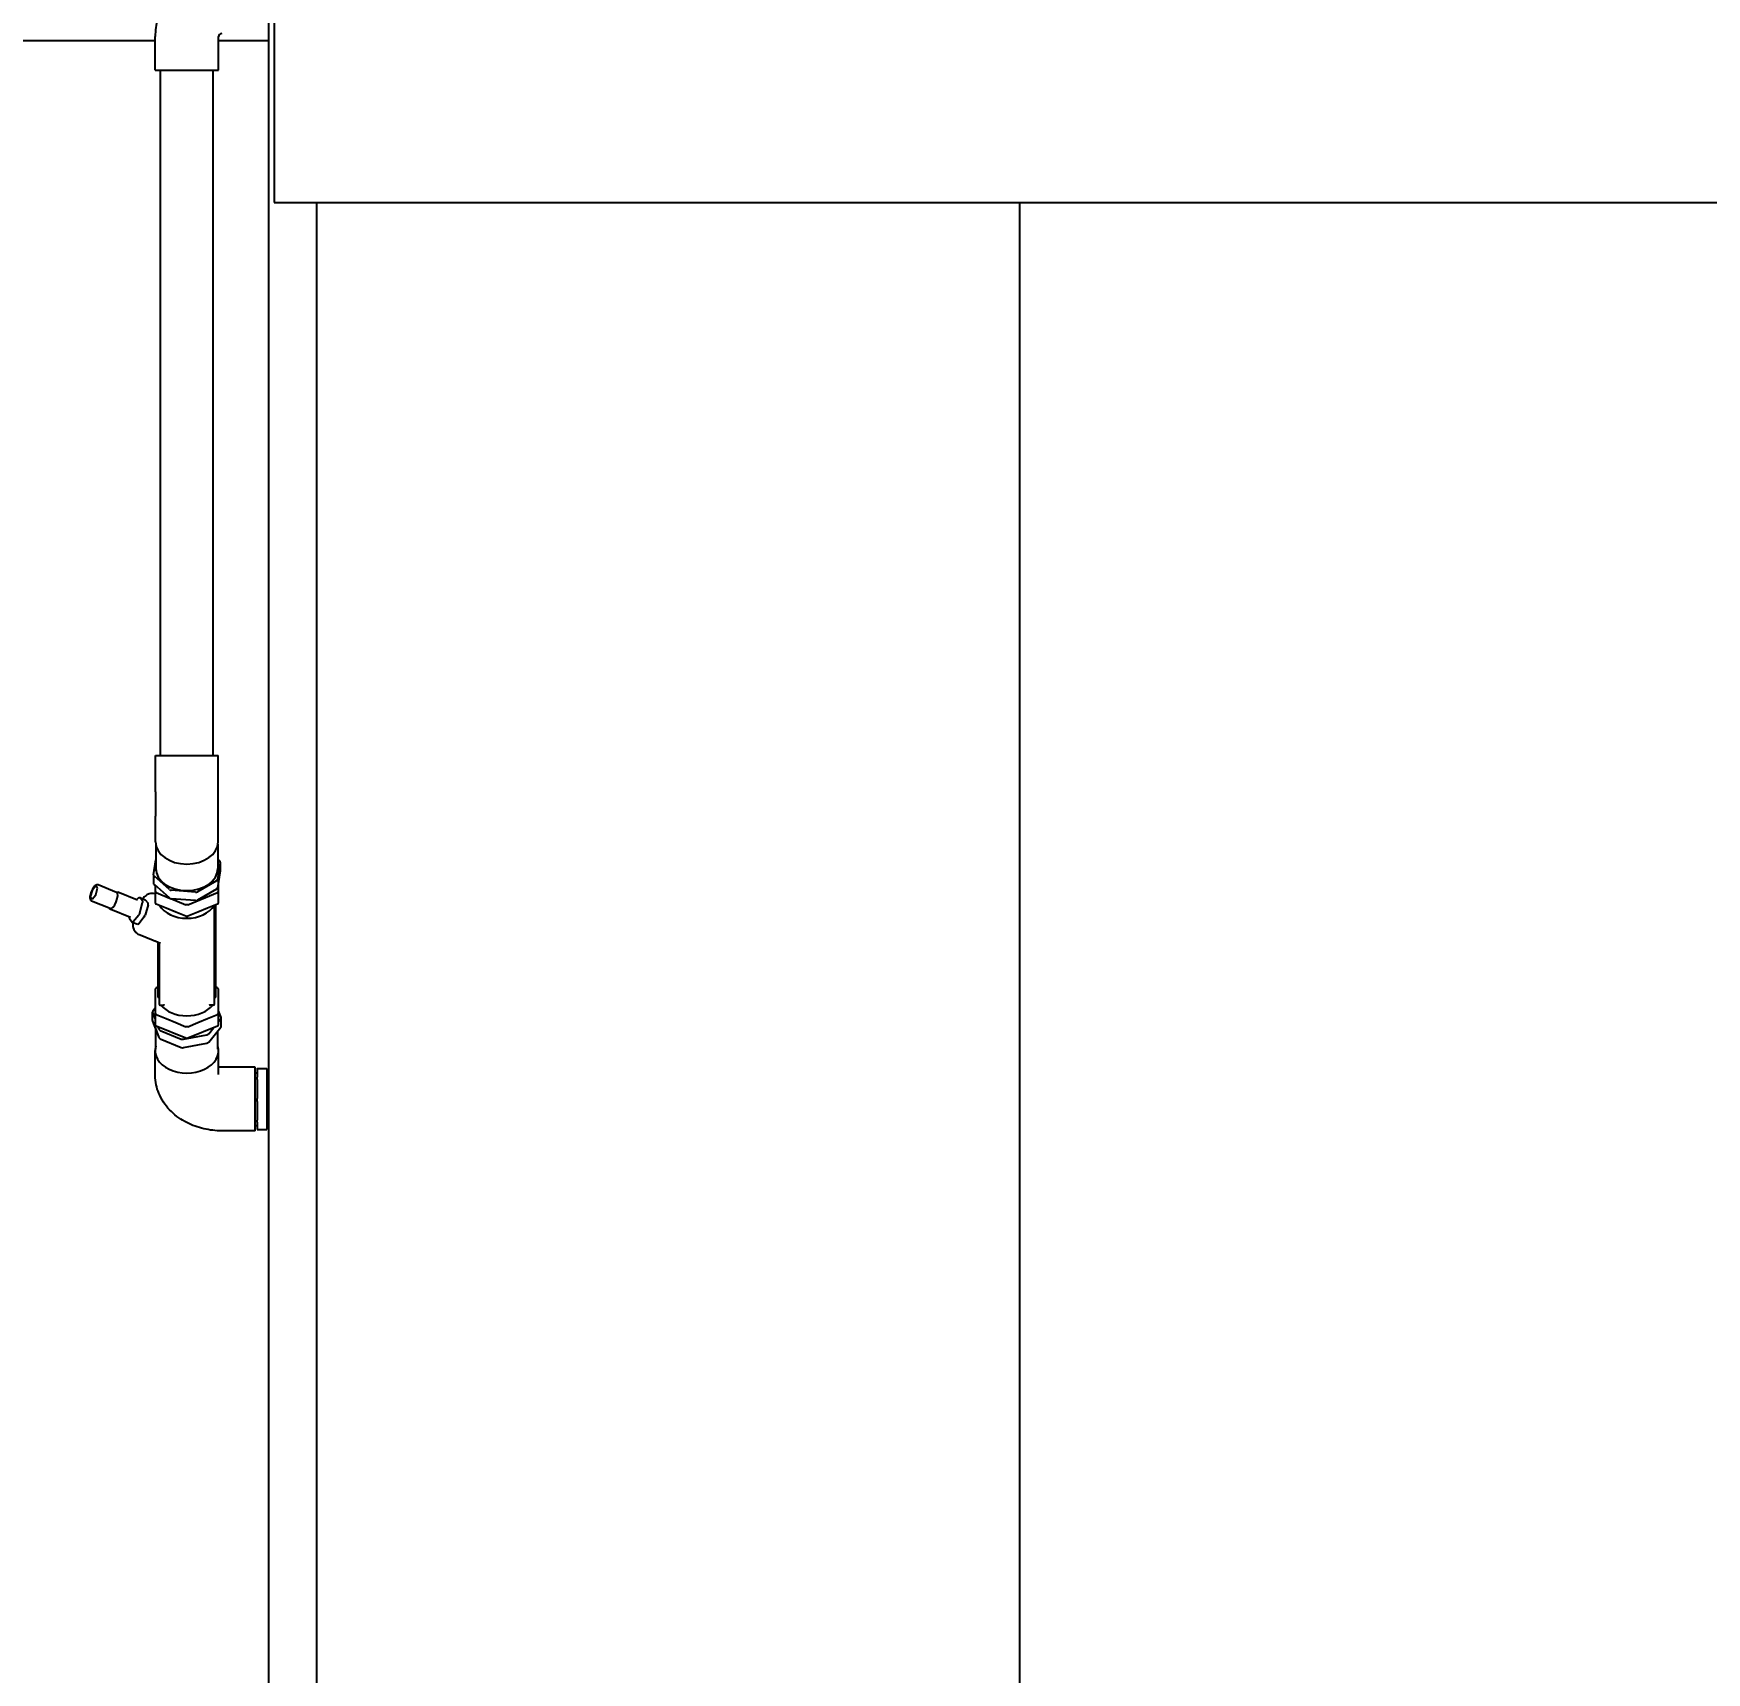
# Model space of a CAD drawing. Header units: millimetres. Extents: x 17891 to 32328, y 18593 to 29476.
# Drawn here: x 18155.8 to 18208.5, y 18918.3 to 18969.9 of the extents above; entities that cross this region are included whole.
import ezdxf

# ---------------------------------------------------------------- set-up
doc = ezdxf.new("R2010")
doc.units = ezdxf.units.MM
doc.header["$LTSCALE"] = 5
for name, color, linetype in [('COIL-CONTROL', 2, 'Continuous'), ('RECIRCULATION-CONTROL', 3, 'Continuous'), ('UNIT', 6, 'Continuous')]:
    doc.layers.add(name, color=color, linetype=linetype)
doc.styles.add('SUBMITTAL', font='romans.shx', dxfattribs={"width": 0.75})
doc.dimstyles.new('SUBMITTAL', dxfattribs={"dimtxt": 0.09375, "dimasz": 0.09375, "dimexe": 0.03125, "dimexo": 0.0625, "dimgap": 0.0625, "dimtad": 0, "dimdec": 4, "dimzin": 4, "dimdsep": 46, "dimlunit": 4, "dimtxsty": 'SUBMITTAL', "dimcen": 0.09375, "dimclre": 6, "dimadec": 0, "dimazin": 0, "dimtfac": 1, "dimtdec": 0, "dimtofl": 0, "dimtmove": 0, "dimatfit": 3, "dimfxl": 0, "dimfrac": 2, "dimtolj": 1, "dimtzin": 4, "dimarcsym": 0})

# ---------------------------------------------------------------- blocks, each defined once
blk = doc.blocks.new('*D33')
at = {"layer": 'UNIT', "color": 6, "lineweight": -2}
for p, q in [((18138.693, 18963.53), (18138.693, 18849.843)), ((18163.232, 18890.058), (18163.232, 18849.843))]:
    blk.add_line(p, q, dxfattribs=at)
at = {"layer": 'UNIT', "color": 3, "lineweight": -2}
for p, q in [((18143.622, 18852.66), (18158.303, 18852.66)), ((18163.232, 18852.66), (18173.091, 18852.66))]:
    blk.add_line(p, q, dxfattribs=at)
at = {"layer": 'UNIT', "color": 3}
for points in [[(18143.622, 18853.481), (18143.622, 18851.838), (18138.693, 18852.66)], [(18158.303, 18853.481), (18158.303, 18851.838), (18163.232, 18852.66)]]:
    blk.add_solid(points, dxfattribs=at)
at = {"layer": 'UNIT', "color": 3, "insert": (18190.08, 18852.66), "char_height": 4.9294, "attachment_point": 5, "style": 'SUBMITTAL'}
blk.add_mtext('\\A1;2\'-0 1/2"', dxfattribs=at)

msp = doc.modelspace()

# ---------------------------------------------------------------- linework, layer by layer
at = {"layer": 'COIL-CONTROL'}
msp.add_line((18155.1645, 18969.7068), (18163.232, 18969.7068), dxfattribs=at)
at = {"layer": 'RECIRCULATION-CONTROL'}
for p, q in [((18157.7736, 18943.0736), (18157.6599, 18942.9344)), ((18157.8304, 18943.004), (18157.7736, 18943.0736)), ((18157.7736, 18942.7952), (18157.8304, 18943.004)), ((18158.4346, 18942.8694), (18157.855, 18943.106)), ((18157.6599, 18942.9344), (18157.6031, 18942.7256)), ((18157.6031, 18942.7256), (18157.6599, 18942.656)), ((18158.2263, 18942.3591), (18157.6467, 18942.5957)), ((18157.6599, 18942.656), (18157.7736, 18942.7952)), ((18159.0899, 18942.6232), (18158.4716, 18942.8756)), ((18159.0623, 18942.6344), (18159.1092, 18942.6919)), ((18159.1645, 18942.7076), (18159.1092, 18942.6919)), ((18159.1645, 18942.7076), (18159.335, 18942.638)), ((18159.2531, 18942.5992), (18159.1645, 18942.7076)), ((18159.1645, 18942.2255), (18159.2531, 18942.5509)), ((18159.2531, 18942.5992), (18159.2531, 18942.5509)), ((18158.8667, 18942.0764), (18158.2484, 18942.3288)), ((18158.8198, 18942.0956), (18158.8398, 18942.0447)), ((18158.8398, 18942.0447), (18158.9284, 18941.9362)), ((18158.9579, 18941.9483), (18158.9284, 18941.9362)), ((18158.9284, 18941.9362), (18159.0988, 18941.8667)), ((18158.9579, 18941.9483), (18159.135, 18942.1653)), ((18159.3055, 18942.0957), (18159.1284, 18941.8787)), ((18159.1645, 18942.2255), (18159.135, 18942.1653)), ((18159.3055, 18942.0957), (18159.335, 18942.1559)), ((18159.0988, 18941.8667), (18159.1284, 18941.8787)), ((18162.802, 18937.3597), (18161.7457, 18937.3597)), ((18162.802, 18935.3597), (18162.802, 18937.3597)), ((18162.802, 18937.1897), (18162.8575, 18937.1897)), ((18162.8575, 18937.3123), (18162.8575, 18937.323)), ((18162.8575, 18937.323), (18163.1695, 18937.323)), ((18162.8575, 18937.3123), (18162.8575, 18937.0465)), ((18163.1695, 18937.323), (18163.1695, 18935.3964)), ((18162.8575, 18936.9795), (18162.8575, 18937.0465)), ((18162.8575, 18936.9795), (18162.8575, 18936.3754)), ((18162.8575, 18936.2836), (18162.8575, 18936.3754)), ((18162.8575, 18936.2836), (18162.8575, 18935.6951)), ((18162.8575, 18935.6322), (18162.8575, 18935.6951)), ((18162.8575, 18935.6322), (18162.8575, 18935.4041)), ((18162.802, 18935.3597), (18161.7457, 18935.3597)), ((18162.802, 18935.5297), (18162.8575, 18935.5297)), ((18162.8575, 18935.3964), (18162.8575, 18935.4041)), ((18162.8575, 18935.3964), (18163.1695, 18935.3964))]:
    msp.add_line(p, q, dxfattribs=at)
msp.add_arc((18161.7457, 18969.8282), 2.1, 90, 180, dxfattribs=at)
msp.add_ellipse((18158.3304, 18942.6143), major_axis=(0.1042, 0.2551), ratio=0.3535534, start_param=3.1415927, end_param=6.2831853, dxfattribs=at)
for points, knots in [([(18157.855, 18943.106), (18157.8447, 18943.1102), (18157.8335, 18943.1117), (18157.8102, 18943.1102), (18157.7984, 18943.1063), (18157.7701, 18943.0923), (18157.7545, 18943.0797), (18157.7223, 18943.0468), (18157.7061, 18943.0256), (18157.6764, 18942.9794), (18157.6629, 18942.9547), (18157.639, 18942.9036), (18157.6286, 18942.8771), (18157.6113, 18942.8245), (18157.6045, 18942.7982), (18157.5953, 18942.7476), (18157.593, 18942.7233), (18157.5939, 18942.677), (18157.5972, 18942.6553), (18157.6102, 18942.6279), (18157.6149, 18942.6204), (18157.6279, 18942.6063), (18157.6367, 18942.5998), (18157.6467, 18942.5957)], [5.4261134, 5.4261134, 5.4261134, 5.4261134, 5.5971606, 5.5971606, 5.8067275, 5.8067275, 6.1423947, 6.1423947, 6.5140367, 6.5140367, 6.8590182, 6.8590182, 7.195944, 7.195944, 7.5335492, 7.5335492, 7.8809672, 7.8809672, 8.2554135, 8.2554135, 8.4021613, 8.4021613, 8.567706, 8.567706, 8.567706, 8.567706]), ([(18158.417, 18942.8766), (18158.4171, 18942.8766), (18158.4172, 18942.8767), (18158.4257, 18942.8793), (18158.4346, 18942.881), (18158.4531, 18942.8809), (18158.4627, 18942.8792), (18158.4716, 18942.8756)], [0.56947316, 0.56947316, 0.56947316, 0.56947316, 0.5715822, 0.5715822, 0.71432707, 0.71432707, 0.85707195, 0.85707195, 0.85707195, 0.85707195]), ([(18158.2484, 18942.3288), (18158.2395, 18942.3325), (18158.2314, 18942.3379), (18158.2182, 18942.3508), (18158.213, 18942.3582), (18158.2088, 18942.3661), (18158.2087, 18942.3662), (18158.2087, 18942.3663)], [3.9986646, 3.9986646, 3.9986646, 3.9986646, 4.14140948, 4.14140948, 4.28415435, 4.28415435, 4.28626339, 4.28626339, 4.28626339, 4.28626339]), ([(18158.9467, 18941.9288), (18158.9462, 18941.9208), (18158.9458, 18941.9129), (18158.9434, 18941.8356), (18158.948, 18941.7687), (18158.9876, 18941.6766), (18158.9991, 18941.6555), (18159.0364, 18941.6054), (18159.0671, 18941.5767), (18159.1123, 18941.5529), (18159.1198, 18941.5494), (18159.1276, 18941.5462)], [7.75903695, 7.75903695, 7.75903695, 7.75903695, 7.80734887, 7.80734887, 8.23326363, 8.23326363, 8.35694093, 8.35694093, 8.53344057, 8.53344057, 8.56770601, 8.56770601, 8.56770601, 8.56770601])]:
    msp.add_open_spline(points, degree=3, knots=knots, dxfattribs=at)
at = {"layer": 'UNIT'}
for p, q in [((18163.232, 18892.8745), (18163.232, 18973.2292)), ((18163.3986, 18973.0507), (18163.3986, 18964.6004)), ((18163.3986, 18964.6004), (18493.8146, 18964.6004)), ((18164.732, 18964.6004), (18164.732, 18898.9392)), ((18186.8857, 18964.6004), (18186.8857, 18901.0927))]:
    msp.add_line(p, q, dxfattribs=at)

# ---------------------------------------------------------------- dimensions: what is measured, and where the dimension line sits
at = {"layer": 'UNIT', "color": 3}
dim = msp.add_linear_dim(base=(18163.232, 18852.6597), p1=(18138.6928, 18966.3465), p2=(18163.232, 18892.8745), angle=180, dimstyle='SUBMITTAL', override={"dimscale": 70.42, "dimtxt": 0.07, "dimasz": 0.07, "dimexe": 0.04, "dimexo": 0.04, "dimgap": 0.03125, "dimdec": 3, "dimzin": 3, "dimclrd": 3, "dimclrt": 3, "dimtdec": 3, "dimtix": 1}, dxfattribs=at)
dim.commit()
dim.dimension.update_dxf_attribs({"geometry": '*D33', "text_midpoint": (18190.0796, 18852.6597), "dimtype": 160})

# ---------------------------------------------------------------- next in the draw order: wipeouts: each hides what was drawn before it
msp.add_wipeout([(18159.6457, 18968.7719), (18159.6457, 18969.8282), (18161.6457, 18969.8282), (18161.6457, 18968.7719)]).dxf.layer = 'RECIRCULATION-CONTROL'

# ---------------------------------------------------------------- next in the draw order: linework, layer by layer
at = {"layer": 'RECIRCULATION-CONTROL'}
for p, q in [((18159.6457, 18968.7719), (18159.6457, 18969.8282)), ((18161.6457, 18968.7719), (18161.6457, 18969.8282))]:
    msp.add_line(p, q, dxfattribs=at)
msp.add_arc((18161.7457, 18969.8282), 0.1, 90, 180, dxfattribs=at)

# ---------------------------------------------------------------- next in the draw order: wipeouts: each hides what was drawn before it
msp.add_wipeout([(18159.6457, 18968.7719), (18159.6457, 18947.1784), (18159.6457, 18935.3597), (18161.7457, 18935.3597), (18161.6457, 18968.7719)]).dxf.layer = 'RECIRCULATION-CONTROL'

# ---------------------------------------------------------------- next in the draw order: linework, layer by layer
for p, q in [((18159.6457, 18968.7719), (18161.6457, 18968.7719)), ((18159.8157, 18947.1784), (18159.8157, 18968.7719)), ((18161.4757, 18947.1784), (18161.4757, 18968.7719)), ((18159.6614, 18947.1784), (18161.6301, 18947.1784)), ((18159.6614, 18946.0332), (18159.6614, 18947.1784)), ((18161.6301, 18946.0332), (18161.6301, 18947.1784)), ((18159.6614, 18946.0332), (18159.6614, 18945.2675)), ((18161.6301, 18945.2675), (18161.6301, 18946.0332)), ((18159.6614, 18944.4577), (18159.6614, 18945.2675)), ((18161.6301, 18944.4577), (18161.6301, 18945.2675)), ((18159.6657, 18944.3922), (18159.6657, 18943.6212)), ((18161.6257, 18944.3922), (18161.6257, 18943.6212)), ((18159.5957, 18943.4283), (18159.6657, 18943.8906)), ((18161.6958, 18943.8142), (18161.6142, 18943.2754)), ((18161.6958, 18943.549), (18161.6142, 18943.0102)), ((18161.6257, 18943.9053), (18161.6763, 18943.8609)), ((18161.6963, 18943.8209), (18161.6963, 18943.5558)), ((18159.5952, 18943.4215), (18159.5952, 18943.1563)), ((18160.0962, 18942.9598), (18159.6151, 18943.3815)), ((18160.0962, 18942.6946), (18159.6151, 18943.1164)), ((18159.6457, 18943.0895), (18159.6457, 18942.9036)), ((18161.5812, 18943.2326), (18160.9847, 18942.8925)), ((18161.5812, 18942.9675), (18160.9847, 18942.6273)), ((18161.6457, 18942.9036), (18161.6457, 18943.2187)), ((18159.335, 18942.638), (18159.4236, 18942.5296)), ((18159.4236, 18942.4813), (18159.335, 18942.1559)), ((18159.4236, 18942.4813), (18159.4236, 18942.5296)), ((18159.6798, 18942.8619), (18159.6457, 18942.9036)), ((18159.6457, 18942.9036), (18159.6457, 18942.5417)), ((18159.6457, 18942.5417), (18159.6798, 18942.4999)), ((18159.6798, 18942.8619), (18160.1037, 18942.6888)), ((18159.9921, 18942.3725), (18159.6798, 18942.4999)), ((18160.1415, 18942.6734), (18160.6116, 18942.4814)), ((18160.9186, 18942.8787), (18160.1567, 18942.9364)), ((18160.9186, 18942.6136), (18160.1567, 18942.6713)), ((18160.6798, 18942.4814), (18160.6116, 18942.4814)), ((18160.6798, 18942.4814), (18161.6116, 18942.8619)), ((18161.6116, 18942.4999), (18161.2993, 18942.3725)), ((18161.5207, 18939.349), (18161.5207, 18942.4628)), ((18161.5601, 18939.5978), (18161.5601, 18942.4789)), ((18161.6457, 18942.9036), (18161.6116, 18942.8619)), ((18161.6116, 18942.4999), (18161.6457, 18942.5417)), ((18161.6457, 18942.5417), (18161.6457, 18942.9036)), ((18160.2993, 18942.247), (18159.9921, 18942.3725)), ((18160.6116, 18942.1195), (18160.2993, 18942.247)), ((18160.6116, 18942.1195), (18160.6798, 18942.1195)), ((18160.6457, 18942.1099), (18160.6116, 18942.1195)), ((18160.6798, 18942.1195), (18160.6457, 18942.1099)), ((18160.9921, 18942.247), (18160.6798, 18942.1195)), ((18161.2993, 18942.3725), (18160.9921, 18942.247)), ((18159.8181, 18941.2643), (18159.1276, 18941.5462)), ((18159.7314, 18941.2997), (18159.7314, 18940.9563)), ((18159.7314, 18940.9563), (18159.7314, 18939.5978)), ((18159.7707, 18941.2837), (18159.7707, 18939.349)), ((18159.6457, 18939.8227), (18159.6798, 18939.8644)), ((18159.6457, 18939.8227), (18159.6457, 18939.5677)), ((18159.7314, 18939.8855), (18159.6798, 18939.8644)), ((18161.6116, 18939.8644), (18161.5601, 18939.8855)), ((18161.6116, 18939.8644), (18161.6457, 18939.8227)), ((18161.6457, 18939.5677), (18161.6457, 18939.8227)), ((18159.6457, 18939.5677), (18159.6457, 18939.3168)), ((18159.6457, 18939.3168), (18159.6457, 18939.0618)), ((18159.8101, 18939.3212), (18159.9074, 18939.3212)), ((18161.4814, 18939.3212), (18161.3841, 18939.3212)), ((18161.6457, 18939.3168), (18161.6457, 18939.5677)), ((18161.6457, 18939.0618), (18161.6457, 18939.3168)), ((18159.5629, 18938.8345), (18159.5629, 18939.0997)), ((18159.566, 18939.0831), (18159.6457, 18938.8739)), ((18159.566, 18938.8179), (18159.7654, 18938.2948)), ((18159.6457, 18939.2185), (18159.5749, 18939.1314)), ((18159.6798, 18939.0201), (18159.6457, 18939.0618)), ((18159.6457, 18939.0618), (18159.6457, 18938.6999)), ((18159.6798, 18939.0201), (18159.9921, 18938.8926)), ((18159.9921, 18938.8926), (18160.2993, 18938.7672)), ((18160.2993, 18938.7672), (18160.6116, 18938.6397)), ((18160.6798, 18938.6397), (18160.9921, 18938.7672)), ((18160.9921, 18938.7672), (18161.2993, 18938.8926)), ((18161.2993, 18938.8926), (18161.6116, 18939.0201)), ((18161.6457, 18939.0618), (18161.6116, 18939.0201)), ((18161.7255, 18938.9335), (18161.6457, 18939.1427)), ((18161.6457, 18938.6999), (18161.6457, 18939.0618)), ((18161.6457, 18938.7982), (18161.7166, 18938.8852)), ((18161.7286, 18938.6518), (18161.7286, 18938.917)), ((18159.6457, 18938.6999), (18159.6798, 18938.6582)), ((18159.6657, 18937.9286), (18159.6657, 18938.5563)), ((18160.6116, 18938.2778), (18159.6798, 18938.6582)), ((18159.7369, 18938.6349), (18159.7654, 18938.5599)), ((18159.8075, 18938.5213), (18160.4717, 18938.2511)), ((18159.8075, 18938.2562), (18160.4717, 18937.9859)), ((18160.54, 18938.2448), (18161.2799, 18938.3859)), ((18160.6798, 18938.6397), (18160.6116, 18938.6397)), ((18160.6457, 18938.2682), (18160.6116, 18938.2778)), ((18160.6116, 18938.2778), (18160.6798, 18938.2778)), ((18160.6798, 18938.2778), (18160.6457, 18938.2682)), ((18161.6116, 18938.6582), (18160.6798, 18938.2778)), ((18161.3344, 18938.1504), (18161.7166, 18938.6201)), ((18161.3344, 18938.4156), (18161.4922, 18938.6094)), ((18161.6116, 18938.6582), (18161.6457, 18938.6999)), ((18161.6257, 18937.9286), (18161.6257, 18938.5084)), ((18159.6457, 18937.1375), (18159.6457, 18937.8844)), ((18160.54, 18937.9797), (18161.2799, 18938.1207)), ((18161.6457, 18937.1375), (18161.6457, 18937.8844))]:
    msp.add_line(p, q, dxfattribs=at)
for centre, major_axis, start_param, end_param in [((18160.6457, 18944.4577), (0.9844, 0), 3.1415927, 6.2831853), ((18160.6457, 18943.6212), (0.98, 0), 3.1415927, 6.2831853), ((18161.6063, 18943.8209), (0.09, 0), 6.1764899, 6.9618881), ((18161.6063, 18943.5558), (0.09, 0), 6.1764899, 6.2831853), ((18159.6852, 18943.4215), (-0.09, 0), 6.1764899, 6.9618881), ((18159.6852, 18943.1563), (-0.09, 0), 0, 0.6787028), ((18160.1663, 18942.9997), (-0.09, 0), 0.6787028, 1.4641009), ((18161.5247, 18943.2822), (0.09, 0), 5.3910918, 6.1764899), ((18161.5247, 18943.017), (0.09, 0), 5.3910918, 6.1764899), ((18160.6457, 18942.7175), (0.9375, 0), 3.5442199, 5.880558), ((18160.1663, 18942.7346), (-0.09, 0), 0.6787028, 1.4641009), ((18160.9282, 18942.942), (-0.09, 0), 1.4641009, 2.2494991), ((18160.9282, 18942.6768), (-0.09, 0), 1.4641009, 2.2494991), ((18159.7707, 18939.5978), (0, -0.0557), 4.712389, 6.2831853), ((18159.8101, 18939.349), (-0.0394, 0), 0, 1.5707963), ((18160.6457, 18939.6469), (0.9375, 0), 3.6552186, 5.7695593), ((18159.9074, 18939.2933), (0.0394, 0), 0.6309122, 1.5707963), ((18161.3841, 18939.2933), (0.0394, 0), 1.5707963, 2.5106805), ((18161.4814, 18939.349), (0.0394, 0), 4.712389, 6.2831853), ((18161.5207, 18939.5978), (0, -0.0557), 0, 1.5707963), ((18159.6529, 18939.0997), (-0.09, 0), 5.7611014, 6.5464996), ((18159.6529, 18938.8345), (-0.09, 0), 0, 0.2633143), ((18161.6386, 18938.917), (0.09, 0), 5.7611014, 6.5464996), ((18159.8523, 18938.5765), (-0.09, 0), 0.2633143, 1.0487124), ((18159.8523, 18938.3113), (-0.09, 0), 0.2633143, 1.0487124), ((18160.5165, 18938.3063), (0.09, 0), 4.1903051, 4.9757032), ((18161.2564, 18938.4473), (0.09, 0), 4.9757032, 5.7611014), ((18161.6386, 18938.6518), (0.09, 0), 5.7611014, 6.2831853), ((18160.6457, 18937.8844), (1, 0), 2.9412578, 6.4835201), ((18160.5165, 18938.0411), (0.09, 0), 4.1903051, 4.9757032), ((18161.2564, 18938.1821), (0.09, 0), 4.9757032, 5.7611014)]:
    msp.add_ellipse(centre, major_axis=major_axis, ratio=0.7071068, start_param=start_param, end_param=end_param, dxfattribs=at)
for points, knots in [([(18159.6457, 18942.8199), (18159.616, 18942.8318), (18159.5843, 18942.8378), (18159.5205, 18942.8393), (18159.4892, 18942.8337), (18159.4225, 18942.8128), (18159.3903, 18942.7949), (18159.3193, 18942.7457), (18159.2838, 18942.7113), (18159.2504, 18942.6726)], [5.42836889, 5.42836889, 5.42836889, 5.42836889, 5.55974028, 5.55974028, 5.71023887, 5.71023887, 5.92421725, 5.92421725, 6.23478242, 6.23478242, 6.23478242, 6.23478242]), ([(18161.7457, 18937.3597), (18161.7258, 18937.3597), (18161.7059, 18937.3608), (18161.6725, 18937.3644), (18161.6587, 18937.3665), (18161.6457, 18937.369)], [1.57079633, 1.57079633, 1.57079633, 1.57079633, 1.7230172, 1.7230172, 1.83684133, 1.83684133, 1.83684133, 1.83684133]), ([(18161.7457, 18935.3597), (18161.5565, 18935.3597), (18161.3672, 18935.3806), (18160.9966, 18935.4657), (18160.815, 18935.53), (18160.4694, 18935.7075), (18160.3049, 18935.821), (18160.0118, 18936.1063), (18159.8829, 18936.2793), (18159.714, 18936.6471), (18159.6638, 18936.8336), (18159.6471, 18937.0622), (18159.6457, 18937.0999), (18159.6457, 18937.1375)], [1.5707963, 1.5707963, 1.5707963, 1.5707963, 1.8849556, 1.8849556, 2.1991149, 2.1991149, 2.5132741, 2.5132741, 2.8274334, 2.8274334, 3.0900893, 3.0900893, 3.1415927, 3.1415927, 3.1415927, 3.1415927])]:
    msp.add_open_spline(points, degree=3, knots=knots, dxfattribs=at)

doc.saveas('drawing.dxf')
